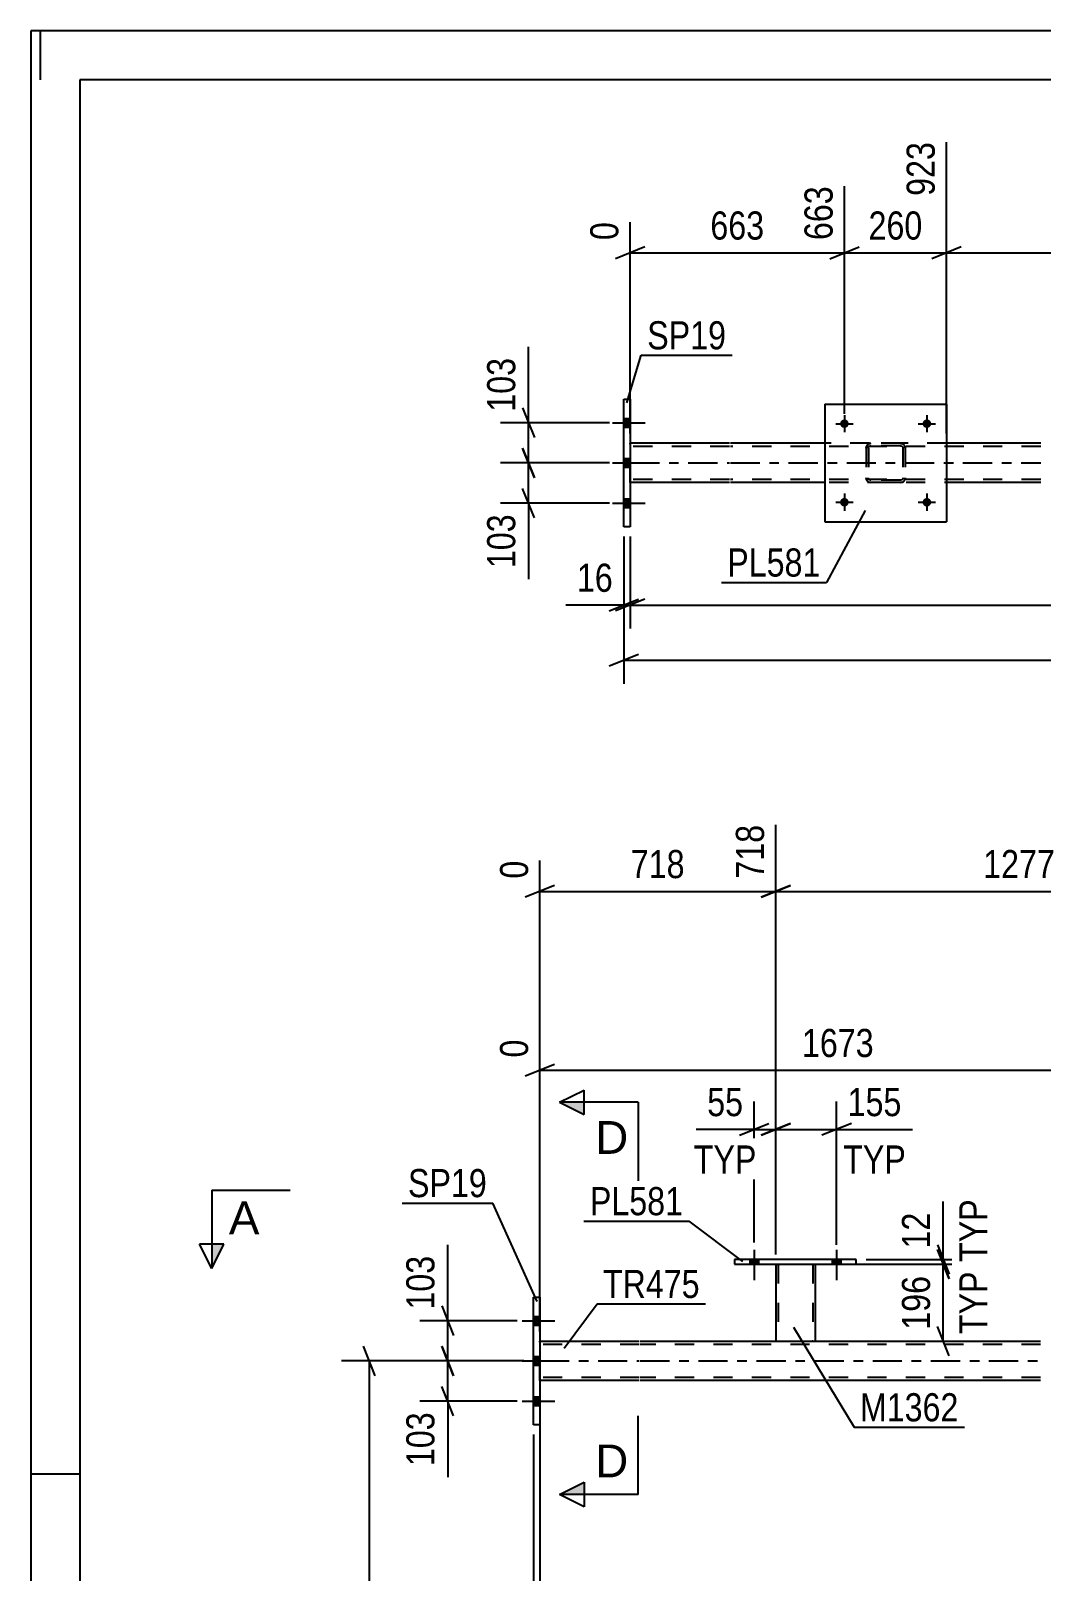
# Model space of a CAD drawing. Header units: millimetres. Extents: x 0 to 841, y 0 to 594.
# Drawn here: x 0 to 102.9, y 437.1 to 594 of the extents above; entities that cross this region are included whole.
import ezdxf

# ---------------------------------------------------------------- set-up
doc = ezdxf.new("R2010")
doc.units = ezdxf.units.MM
doc.linetypes.add('DXK_LINE_DOT2', pattern=[3.9198, 1.9599, -1.9599])
doc.linetypes.add('DXK_LINE_DOT3', pattern=[5.9187, 2.979, -0.9799, 0.9799, -0.9799])
doc.styles.add('Arial', font='ARIAL.TTF', dxfattribs={"height": 0.2})
doc.styles.add('Arial Narrow', font='ARIALN.TTF', dxfattribs={"height": 0.2})

# ---------------------------------------------------------------- blocks, each defined once
blk = doc.blocks.new('Unknown-814735532-1133')
at = {"color": 5, "linetype": 'Continuous'}
for p, q in [((841, 594), (0, 594)), ((0, 594), (0, 0)), ((1, 589), (1, 594)), ((836, 589), (5, 589)), ((5, 589), (5, 5)), ((5, 447), (0, 447))]:
    blk.add_line(p, q, dxfattribs=at)
blk = doc.blocks.new('Bolt-814735532-5136 - 5134')
at = {"linetype": 'Continuous'}
for points in [[(83.29, 553.99, -1), (82.41, 553.99, -1)], [(91.69, 553.99, -1), (90.81, 553.99, -1)]]:
    blk.add_hatch(color=1, dxfattribs=at).paths.add_polyline_path(points)
at = {"color": 1, "linetype": 'Continuous'}
for p, q in [((81.97, 553.99), (83.73, 553.99)), ((82.85, 554.87), (82.85, 553.11)), ((90.37, 553.99), (92.13, 553.99)), ((91.25, 554.87), (91.25, 553.11))]:
    blk.add_line(p, q, dxfattribs=at)
blk = doc.blocks.new('Bolt-814735532-5137 - 5134')
at = {"linetype": 'Continuous'}
for points in [[(83.29, 545.99, -1), (82.41, 545.99, -1)], [(91.69, 545.99, -1), (90.81, 545.99, -1)]]:
    blk.add_hatch(color=1, dxfattribs=at).paths.add_polyline_path(points)
at = {"color": 1, "linetype": 'Continuous'}
for p, q in [((81.97, 545.99), (83.73, 545.99)), ((82.85, 546.87), (82.85, 545.11)), ((90.37, 545.99), (92.13, 545.99)), ((91.25, 546.87), (91.25, 545.11))]:
    blk.add_line(p, q, dxfattribs=at)
blk = doc.blocks.new('Part-814735532-5168 - 5134')
at = {"color": 2, "linetype": 'Continuous'}
for p, q in [((80.85, 555.99), (80.85, 543.99)), ((80.85, 555.99), (93.25, 555.99)), ((93.25, 555.99), (93.25, 543.99)), ((80.85, 543.99), (93.25, 543.99))]:
    blk.add_line(p, q, dxfattribs=at)
blk = doc.blocks.new('Part-814735532-5169 - 5134')
at = {"color": 7, "linetype": 'DXK_LINE_DOT2'}
for p, q in [((85.05, 551.51), (85.09, 551.69)), ((85.09, 551.69), (85.05, 551.51)), ((85.05, 551.51), (85.05, 548.47)), ((85.29, 551.51), (85.31, 551.6)), ((85.29, 551.51), (85.29, 548.47)), ((85.31, 551.6), (85.36, 551.68)), ((85.35, 551.95), (85.53, 551.99)), ((85.53, 551.99), (85.35, 551.95)), ((85.36, 551.68), (85.44, 551.73)), ((85.44, 551.73), (85.53, 551.75)), ((88.57, 551.99), (85.53, 551.99)), ((88.57, 551.75), (85.53, 551.75)), ((88.57, 551.99), (88.76, 551.95)), ((88.76, 551.95), (88.57, 551.99)), ((88.57, 551.75), (88.66, 551.73)), ((88.66, 551.73), (88.74, 551.68)), ((88.74, 551.68), (88.79, 551.6)), ((88.79, 551.6), (88.81, 551.51)), ((88.81, 551.51), (88.81, 548.47)), ((89.02, 551.69), (89.05, 551.51)), ((89.05, 551.51), (89.02, 551.69)), ((89.05, 551.51), (89.05, 548.47)), ((85.09, 548.28), (85.05, 548.47)), ((85.05, 548.47), (85.09, 548.28)), ((85.31, 548.37), (85.29, 548.47)), ((85.36, 548.3), (85.31, 548.37)), ((85.53, 547.99), (85.35, 548.02)), ((85.35, 548.02), (85.53, 547.99)), ((85.44, 548.24), (85.36, 548.3)), ((85.53, 548.23), (85.44, 548.24)), ((88.57, 548.23), (85.53, 548.23)), ((88.57, 547.99), (85.53, 547.99)), ((88.66, 548.24), (88.57, 548.23)), ((88.76, 548.02), (88.57, 547.99)), ((88.57, 547.99), (88.76, 548.02)), ((88.74, 548.3), (88.66, 548.24)), ((88.79, 548.37), (88.74, 548.3)), ((88.81, 548.47), (88.79, 548.37)), ((89.05, 548.47), (89.02, 548.28)), ((89.02, 548.28), (89.05, 548.47))]:
    blk.add_line(p, q, dxfattribs=at)
at = {"color": 7, "linetype": 'DXK_LINE_DOT3'}
blk.add_line((87.05, 549.99), (87.05, 549.99), dxfattribs=at)
at = {"color": 7, "linetype": 'DXK_LINE_DOT2'}
for centre, start, end in [((85.53, 551.51), 112.5, 157.5), ((85.53, 551.51), 112.5, 157.5), ((88.57, 551.51), 22.5, 67.5), ((88.57, 551.51), 22.5, 67.5), ((85.53, 548.47), 202.5, 247.5), ((85.53, 548.47), 202.5, 247.5), ((88.57, 548.47), 292.5, 337.5), ((88.57, 548.47), 292.5, 337.5)]:
    blk.add_arc(centre, 0.48, start, end, dxfattribs=at)
blk = doc.blocks.new('Part-814735532-5280 - 5134')
at = {"color": 2, "linetype": 'Continuous'}
for p, q in [((60.39, 556.49), (61.03, 556.49)), ((60.39, 543.49), (60.39, 556.49)), ((61.03, 556.49), (61.03, 543.49)), ((61.03, 543.49), (60.39, 543.49))]:
    blk.add_line(p, q, dxfattribs=at)
blk = doc.blocks.new('Bolt-814735532-5329 - 5134')
at = {"linetype": 'Continuous'}
for points in [[(61.03, 553.65), (61.03, 554.53), (60.39, 554.53), (60.39, 553.65)], [(61.03, 553.65), (61.03, 554.53), (60.39, 554.53), (60.39, 553.65)], [(61.03, 553.65), (61.03, 554.53), (60.39, 554.53), (60.39, 553.65)], [(61.03, 549.55), (61.03, 550.43), (60.39, 550.43), (60.39, 549.55)], [(61.03, 549.55), (61.03, 550.43), (60.39, 550.43), (60.39, 549.55)], [(61.03, 545.45), (61.03, 546.33), (60.39, 546.33), (60.39, 545.45)], [(61.03, 545.45), (61.03, 546.33), (60.39, 546.33), (60.39, 545.45)], [(61.03, 545.45), (61.03, 546.33), (60.39, 546.33), (60.39, 545.45)]]:
    blk.add_hatch(color=1, dxfattribs=at).paths.add_polyline_path(points)
at = {"color": 1, "linetype": 'Continuous'}
for p, q in [((59.23, 554.09), (62.55, 554.09)), ((59.23, 554.09), (62.55, 554.09)), ((59.23, 554.09), (62.55, 554.09)), ((60.39, 554.53), (61.03, 554.53)), ((60.39, 554.53), (61.03, 554.53)), ((60.39, 554.53), (61.03, 554.53)), ((60.39, 553.65), (61.03, 553.65)), ((60.39, 553.65), (61.03, 553.65)), ((60.39, 553.65), (61.03, 553.65)), ((59.23, 549.99), (62.55, 549.99)), ((59.23, 549.99), (62.55, 549.99)), ((60.39, 550.43), (61.03, 550.43)), ((60.39, 550.43), (61.03, 550.43)), ((60.39, 549.55), (61.03, 549.55)), ((60.39, 549.55), (61.03, 549.55)), ((60.39, 546.33), (61.03, 546.33)), ((60.39, 546.33), (61.03, 546.33)), ((60.39, 546.33), (61.03, 546.33)), ((59.23, 545.89), (62.55, 545.89)), ((59.23, 545.89), (62.55, 545.89)), ((59.23, 545.89), (62.55, 545.89)), ((60.39, 545.45), (61.03, 545.45)), ((60.39, 545.45), (61.03, 545.45)), ((60.39, 545.45), (61.03, 545.45))]:
    blk.add_line(p, q, dxfattribs=at)
blk = doc.blocks.new('Part-814735532-5334 - 5134')
at = {"color": 2, "linetype": 'Continuous'}
for p, q in [((71.15, 551.99), (61.03, 551.99)), ((80.85, 551.99), (71.25, 551.99)), ((102.85, 551.99), (93.25, 551.99)), ((71.15, 547.99), (61.03, 547.99)), ((80.85, 547.99), (71.25, 547.99)), ((102.85, 547.99), (93.25, 547.99))]:
    blk.add_line(p, q, dxfattribs=at)
at = {"color": 7, "linetype": 'DXK_LINE_DOT2'}
for p, q in [((61.03, 547.99), (61.03, 551.99)), ((71.15, 551.67), (61.03, 551.67)), ((102.85, 551.67), (71.25, 551.67)), ((93.25, 551.99), (80.85, 551.99)), ((71.15, 548.31), (61.03, 548.31)), ((102.85, 548.31), (71.25, 548.31)), ((102.85, 547.99), (80.85, 547.99))]:
    blk.add_line(p, q, dxfattribs=at)
at = {"color": 7, "linetype": 'DXK_LINE_DOT3'}
for p, q in [((61.03, 549.99), (71.15, 549.99)), ((71.25, 549.99), (102.85, 549.99))]:
    blk.add_line(p, q, dxfattribs=at)
blk = doc.blocks.new('Bolt-814735532-3301 - 3299')
at = {"linetype": 'Continuous'}
for points in [[(73.22, 468.39), (74.1, 468.39), (74.1, 468.87), (73.22, 468.87)], [(81.62, 468.39), (82.5, 468.39), (82.5, 468.87), (81.62, 468.87)]]:
    blk.add_hatch(color=1, dxfattribs=at).paths.add_polyline_path(points)
at = {"color": 1, "linetype": 'Continuous'}
for p, q in [((73.66, 469.87), (73.66, 466.75)), ((82.06, 469.87), (82.06, 466.75)), ((73.22, 468.87), (73.22, 468.39)), ((74.1, 468.87), (74.1, 468.39)), ((81.62, 468.87), (81.62, 468.39)), ((82.5, 468.87), (82.5, 468.39))]:
    blk.add_line(p, q, dxfattribs=at)
blk = doc.blocks.new('Part-814735532-3358 - 3299')
at = {"color": 2, "linetype": 'Continuous'}
for p, q in [((75.86, 468.39), (75.86, 460.55)), ((79.86, 468.39), (79.86, 460.55)), ((75.86, 460.55), (79.86, 460.55))]:
    blk.add_line(p, q, dxfattribs=at)
at = {"color": 7, "linetype": 'DXK_LINE_DOT2'}
for p, q in [((75.86, 468.39), (79.86, 468.39)), ((75.86, 468.39), (75.86, 468.39)), ((75.86, 468.39), (75.86, 468.39)), ((76.1, 468.39), (76.1, 460.55)), ((79.62, 468.39), (79.62, 460.55)), ((79.86, 468.39), (79.86, 468.39)), ((79.86, 468.39), (79.86, 468.39)), ((79.6, 460.55), (79.56, 460.55)), ((79.56, 460.55), (79.6, 460.55)), ((79.62, 460.55), (79.6, 460.55)), ((79.6, 460.55), (79.62, 460.55))]:
    blk.add_line(p, q, dxfattribs=at)
blk = doc.blocks.new('Bolt-814735532-3302 - 3299')
at = {"linetype": 'Continuous'}
for points in [[(73.22, 468.39), (74.1, 468.39), (74.1, 468.87), (73.22, 468.87)], [(81.62, 468.39), (82.5, 468.39), (82.5, 468.87), (81.62, 468.87)]]:
    blk.add_hatch(color=1, dxfattribs=at).paths.add_polyline_path(points)
at = {"color": 1, "linetype": 'Continuous'}
for p, q in [((73.66, 469.87), (73.66, 466.75)), ((82.06, 469.87), (82.06, 466.75)), ((73.22, 468.87), (73.22, 468.39)), ((74.1, 468.87), (74.1, 468.39)), ((81.62, 468.87), (81.62, 468.39)), ((82.5, 468.87), (82.5, 468.39))]:
    blk.add_line(p, q, dxfattribs=at)
blk = doc.blocks.new('Part-814735532-3343 - 3299')
at = {"color": 2, "linetype": 'Continuous'}
for p, q in [((71.66, 468.87), (71.66, 468.39)), ((84.06, 468.87), (71.66, 468.87)), ((71.66, 468.39), (84.06, 468.39)), ((84.06, 468.39), (84.06, 468.87))]:
    blk.add_line(p, q, dxfattribs=at)
blk = doc.blocks.new('Part-814735532-3633 - 3299')
at = {"color": 2, "linetype": 'Continuous'}
for p, q in [((51.84, 460.54), (61.96, 460.54)), ((62.06, 460.54), (102.83, 460.54)), ((61.96, 456.54), (51.84, 456.54)), ((102.83, 456.54), (62.06, 456.54))]:
    blk.add_line(p, q, dxfattribs=at)
at = {"color": 7, "linetype": 'DXK_LINE_DOT2'}
for p, q in [((51.84, 456.54), (51.84, 460.54)), ((61.96, 460.22), (51.84, 460.22)), ((102.83, 460.22), (62.06, 460.22)), ((61.96, 456.86), (51.84, 456.86)), ((102.83, 456.86), (62.06, 456.86))]:
    blk.add_line(p, q, dxfattribs=at)
at = {"color": 7, "linetype": 'DXK_LINE_DOT3'}
for p, q in [((51.84, 458.54), (61.96, 458.54)), ((62.06, 458.54), (102.83, 458.54))]:
    blk.add_line(p, q, dxfattribs=at)
blk = doc.blocks.new('Bolt-814735532-3528 - 3299')
at = {"linetype": 'Continuous'}
for points in [[(51.84, 462.2), (51.84, 463.08), (51.2, 463.08), (51.2, 462.2)], [(51.84, 462.2), (51.84, 463.08), (51.2, 463.08), (51.2, 462.2)], [(51.84, 462.2), (51.84, 463.08), (51.2, 463.08), (51.2, 462.2)], [(51.84, 458.1), (51.84, 458.98), (51.2, 458.98), (51.2, 458.1)], [(51.84, 458.1), (51.84, 458.98), (51.2, 458.98), (51.2, 458.1)], [(51.84, 454), (51.84, 454.88), (51.2, 454.88), (51.2, 454)], [(51.84, 454), (51.84, 454.88), (51.2, 454.88), (51.2, 454)], [(51.84, 454), (51.84, 454.88), (51.2, 454.88), (51.2, 454)]]:
    blk.add_hatch(color=1, dxfattribs=at).paths.add_polyline_path(points)
at = {"color": 1, "linetype": 'Continuous'}
for p, q in [((51.2, 463.08), (51.84, 463.08)), ((51.2, 463.08), (51.84, 463.08)), ((51.2, 463.08), (51.84, 463.08)), ((50.04, 462.64), (53.36, 462.64)), ((50.04, 462.64), (53.36, 462.64)), ((50.04, 462.64), (53.36, 462.64)), ((51.2, 462.2), (51.84, 462.2)), ((51.2, 462.2), (51.84, 462.2)), ((51.2, 462.2), (51.84, 462.2)), ((50.04, 458.54), (53.36, 458.54)), ((50.04, 458.54), (53.36, 458.54)), ((51.2, 458.98), (51.84, 458.98)), ((51.2, 458.98), (51.84, 458.98)), ((51.2, 458.1), (51.84, 458.1)), ((51.2, 458.1), (51.84, 458.1)), ((50.04, 454.44), (53.36, 454.44)), ((50.04, 454.44), (53.36, 454.44)), ((50.04, 454.44), (53.36, 454.44)), ((51.2, 454.88), (51.84, 454.88)), ((51.2, 454.88), (51.84, 454.88)), ((51.2, 454.88), (51.84, 454.88)), ((51.2, 454), (51.84, 454)), ((51.2, 454), (51.84, 454)), ((51.2, 454), (51.84, 454))]:
    blk.add_line(p, q, dxfattribs=at)
blk = doc.blocks.new('Part-814735532-3770 - 3299')
at = {"color": 2, "linetype": 'Continuous'}
for p, q in [((51.2, 452.04), (51.2, 465.04)), ((51.2, 465.04), (51.84, 465.04)), ((51.84, 465.04), (51.84, 452.04)), ((51.84, 452.04), (51.2, 452.04))]:
    blk.add_line(p, q, dxfattribs=at)
blk = doc.blocks.new('StraightDimension-814735532-8948 - 5134')
at = {"color": 7, "linetype": 'Continuous'}
for p, q in [((61.03, 542.49), (61.03, 533.12)), ((62.53, 536.12), (59.53, 534.92)), ((61.03, 535.52), (767.13, 535.52))]:
    blk.add_line(p, q, dxfattribs=at)
blk = doc.blocks.new('StraightDimension-814735532-8949 - 5134')
at = {"color": 7, "linetype": 'Continuous'}
for p, q in [((60.39, 542.49), (60.39, 533.12)), ((61.03, 542.49), (61.03, 533.12)), ((58.89, 534.92), (61.89, 536.12)), ((62.53, 536.12), (59.53, 534.92)), ((60.39, 535.52), (61.03, 535.52))]:
    blk.add_line(p, q, dxfattribs=at)
at = {"color": 0}
blk.add_wipeout([(59.87, 536.27), (59.87, 540.47), (55.01, 540.47), (55.01, 536.27)], dxfattribs=at)
at = {"color": 7, "linetype": 'Continuous'}
blk.add_line((60.39, 535.52), (54.49, 535.52), dxfattribs=at)
blk.add_line((60.39, 535.52), (54.49, 535.52), dxfattribs=at)
at = {"color": 3, "style": 'Arial Narrow'}
blk.add_text('16', height=2.863, dxfattribs=at).set_placement((55.61, 536.87))
blk = doc.blocks.new('StraightDimension-814735532-5407 - 5134')
at = {"color": 7, "linetype": 'Continuous'}
for p, q in [((50.08, 555.59), (51.28, 552.59)), ((58.94, 554.09), (47.83, 554.09)), ((50.68, 549.99), (50.68, 554.09)), ((51.28, 548.49), (50.08, 551.49)), ((58.94, 549.99), (47.83, 549.99))]:
    blk.add_line(p, q, dxfattribs=at)
at = {"color": 0}
blk.add_wipeout([(49.93, 561.29), (45.73, 561.29), (45.73, 554.61), (49.93, 554.61)], dxfattribs=at)
at = {"color": 7, "linetype": 'Continuous'}
blk.add_line((50.68, 554.09), (50.68, 561.82), dxfattribs=at)
blk.add_line((50.68, 554.09), (50.68, 561.82), dxfattribs=at)
at = {"color": 3, "style": 'Arial Narrow'}
blk.add_text('103', height=2.863, rotation=90.0002, dxfattribs=at).set_placement((49.33, 555.21))
blk = doc.blocks.new('StraightDimension-814735532-5417 - 5134')
at = {"color": 7, "linetype": 'Continuous'}
for p, q in [((50.08, 551.49), (51.28, 548.49)), ((58.94, 549.99), (47.83, 549.99)), ((50.68, 545.89), (50.68, 549.99)), ((51.28, 544.39), (50.08, 547.39)), ((58.94, 545.89), (47.83, 545.89))]:
    blk.add_line(p, q, dxfattribs=at)
at = {"color": 0}
blk.add_wipeout([(49.93, 545.36), (45.73, 545.36), (45.73, 538.68), (49.93, 538.68)], dxfattribs=at)
at = {"color": 7, "linetype": 'Continuous'}
blk.add_line((50.68, 545.89), (50.68, 538.15), dxfattribs=at)
blk.add_line((50.68, 545.89), (50.68, 538.15), dxfattribs=at)
at = {"color": 3, "style": 'Arial Narrow'}
blk.add_text('103', height=2.863, rotation=90.0002, dxfattribs=at).set_placement((49.33, 539.28))
blk = doc.blocks.new('StraightDimension-814735532-9622 - 5134')
at = {"color": 7, "linetype": 'Continuous'}
for p, q in [((93.25, 552.99), (93.25, 582.67)), ((123.23, 554.99), (123.23, 580)), ((94.75, 571.99), (91.75, 570.79)), ((93.25, 571.39), (123.23, 571.39)), ((121.73, 570.79), (124.73, 571.99))]:
    blk.add_line(p, q, dxfattribs=at)
at = {"color": 0, "linetype": 'Continuous'}
blk.add_wipeout([(122.63, 580.6), (118.43, 580.6), (118.43, 572.09), (122.63, 572.09)], dxfattribs=at)
at = {"color": 0}
blk.add_wipeout([(112.5, 572.14), (112.5, 576.34), (103.99, 576.34), (103.99, 572.14)], dxfattribs=at)
at = {"color": 3, "linetype": 'Continuous', "style": 'Arial Narrow'}
blk.add_text('1940', height=2.863, rotation=90.0002, dxfattribs=at).set_placement((122.03, 572.69))
at = {"color": 3, "style": 'Arial Narrow'}
blk.add_text('1017', height=2.863, dxfattribs=at).set_placement((104.59, 572.74))
blk = doc.blocks.new('StraightDimension-814735532-9623 - 5134')
at = {"color": 7, "linetype": 'Continuous'}
for p, q in [((93.25, 552.99), (93.25, 582.67)), ((82.85, 554.99), (82.85, 578.17)), ((81.35, 570.79), (84.35, 571.99)), ((82.85, 571.39), (93.25, 571.39)), ((94.75, 571.99), (91.75, 570.79))]:
    blk.add_line(p, q, dxfattribs=at)
at = {"color": 0}
blk.add_wipeout([(91.39, 572.14), (91.39, 576.34), (84.71, 576.34), (84.71, 572.14)], dxfattribs=at)
at = {"color": 3, "style": 'Arial Narrow'}
blk.add_text('260', height=2.863, dxfattribs=at).set_placement((85.31, 572.74))
at = {"color": 0, "linetype": 'Continuous'}
blk.add_wipeout([(92.65, 583.27), (88.45, 583.27), (88.45, 576.59), (92.65, 576.59)], dxfattribs=at)
at = {"color": 3, "linetype": 'Continuous', "style": 'Arial Narrow'}
blk.add_text('923', height=2.863, rotation=90.0002, dxfattribs=at).set_placement((92.05, 577.19))
blk = doc.blocks.new('StraightDimension-814735532-9624 - 5134')
at = {"color": 7, "linetype": 'Continuous'}
for p, q in [((82.85, 554.99), (82.85, 578.17)), ((61.03, 552.99), (61.03, 574.52)), ((62.53, 571.99), (59.53, 570.79)), ((61.03, 571.39), (82.85, 571.39)), ((81.35, 570.79), (84.35, 571.99))]:
    blk.add_line(p, q, dxfattribs=at)
at = {"color": 0, "linetype": 'Continuous'}
for points in [[(82.25, 578.77), (78.05, 578.77), (78.05, 572.09), (82.25, 572.09)], [(60.43, 575.12), (56.23, 575.12), (56.23, 572.09), (60.43, 572.09)]]:
    blk.add_wipeout(points, dxfattribs=at)
at = {"color": 0}
blk.add_wipeout([(75.28, 572.14), (75.28, 576.34), (68.6, 576.34), (68.6, 572.14)], dxfattribs=at)
at = {"color": 3, "linetype": 'Continuous', "style": 'Arial Narrow'}
for s, height, p in [('663', 2.863, (81.65, 572.69)), ('0', 2.86, (59.83, 572.69))]:
    blk.add_text(s, height=height, rotation=90.0002, dxfattribs=at).set_placement(p)
at = {"color": 3, "style": 'Arial Narrow'}
blk.add_text('663', height=2.863, dxfattribs=at).set_placement((69.2, 572.74))
blk = doc.blocks.new('StraightDimension-814735532-12171 - 5134')
at = {"color": 7, "linetype": 'Continuous'}
for p, q in [((60.39, 542.49), (60.39, 527.49)), ((61.89, 530.49), (58.89, 529.29)), ((60.39, 529.89), (767.77, 529.89))]:
    blk.add_line(p, q, dxfattribs=at)
blk = doc.blocks.new('StraightDimension-814735532-4593 - 3299')
at = {"color": 7, "linetype": 'Continuous'}
for p, q in [((112.53, 457.54), (112.53, 496.75)), ((51.84, 466.04), (51.84, 491.27)), ((53.34, 488.74), (50.34, 487.54)), ((51.84, 488.14), (112.53, 488.14)), ((111.03, 487.54), (114.03, 488.74))]:
    blk.add_line(p, q, dxfattribs=at)
at = {"color": 0, "linetype": 'Continuous'}
for points in [[(111.93, 497.35), (107.73, 497.35), (107.73, 488.84), (111.93, 488.84)], [(51.24, 491.87), (47.04, 491.87), (47.04, 488.84), (51.24, 488.84)]]:
    blk.add_wipeout(points, dxfattribs=at)
at = {"color": 0}
blk.add_wipeout([(86.44, 488.89), (86.44, 493.09), (77.93, 493.09), (77.93, 488.89)], dxfattribs=at)
at = {"color": 3, "linetype": 'Continuous', "style": 'Arial Narrow'}
for s, height, p in [('1673', 2.863, (111.33, 489.44)), ('0', 2.86, (50.64, 489.44))]:
    blk.add_text(s, height=height, rotation=90.0002, dxfattribs=at).set_placement(p)
at = {"color": 3, "style": 'Arial Narrow'}
blk.add_text('1673', height=2.863, dxfattribs=at).set_placement((78.53, 489.49))
blk = doc.blocks.new('StraightDimension-814735532-12209 - 3299')
at = {"color": 7, "linetype": 'Continuous'}
for p, q in [((75.86, 469.39), (75.86, 484.97)), ((82.06, 470.38), (82.06, 484.97)), ((74.36, 481.52), (77.36, 482.72)), ((75.86, 482.12), (82.06, 482.12)), ((83.56, 482.72), (80.56, 481.52))]:
    blk.add_line(p, q, dxfattribs=at)
at = {"color": 0}
blk.add_wipeout([(89.27, 482.87), (89.27, 487.07), (82.58, 487.07), (82.58, 482.87)], dxfattribs=at)
at = {"color": 0, "linetype": 'Continuous'}
blk.add_wipeout([(89.72, 477.02), (89.72, 481.22), (82.13, 481.22), (82.13, 477.02)], dxfattribs=at)
at = {"color": 7, "linetype": 'Continuous'}
blk.add_line((82.06, 482.12), (89.79, 482.12), dxfattribs=at)
blk.add_line((82.06, 482.12), (89.79, 482.12), dxfattribs=at)
at = {"color": 3, "style": 'Arial Narrow'}
blk.add_text('155', height=2.863, dxfattribs=at).set_placement((83.18, 483.47))
at = {"color": 3, "linetype": 'Continuous', "style": 'Arial Narrow'}
blk.add_text('TYP', height=2.863, dxfattribs=at).set_placement((82.73, 477.62))
blk = doc.blocks.new('StraightDimension-814735532-12210 - 3299')
at = {"color": 7, "linetype": 'Continuous'}
for p, q in [((73.66, 470.61), (73.66, 484.97)), ((75.86, 469.39), (75.86, 484.97)), ((72.16, 481.52), (75.16, 482.72)), ((73.66, 482.12), (75.86, 482.12)), ((77.36, 482.72), (74.36, 481.52))]:
    blk.add_line(p, q, dxfattribs=at)
at = {"color": 0}
blk.add_wipeout([(73.13, 482.87), (73.13, 487.07), (68.28, 487.07), (68.28, 482.87)], dxfattribs=at)
at = {"color": 0, "linetype": 'Continuous'}
blk.add_wipeout([(74.5, 477.02), (74.5, 481.22), (66.91, 481.22), (66.91, 477.02)], dxfattribs=at)
at = {"color": 7, "linetype": 'Continuous'}
blk.add_line((73.66, 482.12), (67.75, 482.12), dxfattribs=at)
blk.add_line((73.66, 482.12), (67.75, 482.12), dxfattribs=at)
at = {"color": 3, "style": 'Arial Narrow'}
blk.add_text('55', height=2.863, dxfattribs=at).set_placement((68.88, 483.47))
at = {"color": 3, "linetype": 'Continuous', "style": 'Arial Narrow'}
blk.add_text('TYP', height=2.863, dxfattribs=at).set_placement((67.51, 477.62))
blk = doc.blocks.new('StraightDimension-814735532-8026 - 3299')
at = {"color": 7, "linetype": 'Continuous'}
for p, q in [((125.41, 469.39), (125.41, 514.97)), ((75.86, 469.39), (75.86, 513.14)), ((77.36, 506.96), (74.36, 505.76)), ((123.91, 505.76), (126.91, 506.96)), ((75.86, 506.36), (125.41, 506.36))]:
    blk.add_line(p, q, dxfattribs=at)
at = {"color": 0, "linetype": 'Continuous'}
blk.add_wipeout([(124.81, 515.57), (120.61, 515.57), (120.61, 507.06), (124.81, 507.06)], dxfattribs=at)
at = {"color": 0}
blk.add_wipeout([(104.89, 507.11), (104.89, 511.31), (96.38, 511.31), (96.38, 507.11)], dxfattribs=at)
at = {"color": 3, "linetype": 'Continuous', "style": 'Arial Narrow'}
blk.add_text('1995', height=2.863, rotation=90.0002, dxfattribs=at).set_placement((124.21, 507.66))
at = {"color": 3, "style": 'Arial Narrow'}
blk.add_text('1277', height=2.863, dxfattribs=at).set_placement((96.98, 507.71))
blk = doc.blocks.new('StraightDimension-814735532-3974 - 3299')
at = {"color": 7, "linetype": 'Continuous'}
for p, q in [((41.85, 460.04), (43.05, 457.04)), ((49.53, 458.54), (39.6, 458.54)), ((42.45, 454.44), (42.45, 458.54)), ((43.05, 452.94), (41.85, 455.94)), ((49.53, 454.44), (39.6, 454.44))]:
    blk.add_line(p, q, dxfattribs=at)
at = {"color": 0}
blk.add_wipeout([(41.7, 453.92), (37.5, 453.92), (37.5, 447.23), (41.7, 447.23)], dxfattribs=at)
at = {"color": 7, "linetype": 'Continuous'}
blk.add_line((42.45, 454.44), (42.45, 446.71), dxfattribs=at)
blk.add_line((42.45, 454.44), (42.45, 446.71), dxfattribs=at)
at = {"color": 3, "style": 'Arial Narrow'}
blk.add_text('103', height=2.863, rotation=90.0002, dxfattribs=at).set_placement((41.1, 447.83))
blk = doc.blocks.new('StraightDimension-814735532-3984 - 3299')
at = {"color": 7, "linetype": 'Continuous'}
for p, q in [((41.85, 464.14), (43.05, 461.14)), ((49.53, 462.64), (39.6, 462.64)), ((42.45, 458.54), (42.45, 462.64)), ((43.05, 457.04), (41.85, 460.04)), ((49.53, 458.54), (39.6, 458.54))]:
    blk.add_line(p, q, dxfattribs=at)
at = {"color": 0}
blk.add_wipeout([(41.7, 469.85), (37.5, 469.85), (37.5, 463.17), (41.7, 463.17)], dxfattribs=at)
at = {"color": 7, "linetype": 'Continuous'}
blk.add_line((42.45, 462.64), (42.45, 470.38), dxfattribs=at)
blk.add_line((42.45, 462.64), (42.45, 470.38), dxfattribs=at)
at = {"color": 3, "style": 'Arial Narrow'}
blk.add_text('103', height=2.863, rotation=90.0002, dxfattribs=at).set_placement((41.1, 463.77))
blk = doc.blocks.new('StraightDimension-814735532-4179 - 3299')
at = {"color": 7, "linetype": 'Continuous'}
for p, q in [((92.32, 469.89), (93.52, 466.89)), ((80.86, 468.39), (95.32, 468.39)), ((92.92, 460.55), (92.92, 468.39)), ((93.52, 459.05), (92.32, 462.05)), ((80.86, 460.55), (95.32, 460.55))]:
    blk.add_line(p, q, dxfattribs=at)
at = {"color": 0}
blk.add_wipeout([(92.17, 467.81), (87.97, 467.81), (87.97, 461.12), (92.17, 461.12)], dxfattribs=at)
at = {"color": 0, "linetype": 'Continuous'}
blk.add_wipeout([(98.02, 468.26), (93.82, 468.26), (93.82, 460.67), (98.02, 460.67)], dxfattribs=at)
at = {"color": 3, "style": 'Arial Narrow'}
blk.add_text('196', height=2.863, rotation=90.0002, dxfattribs=at).set_placement((91.57, 461.72))
at = {"color": 3, "linetype": 'Continuous', "style": 'Arial Narrow'}
blk.add_text('TYP', height=2.863, rotation=90.0002, dxfattribs=at).set_placement((97.42, 461.27))
blk = doc.blocks.new('StraightDimension-814735532-4189 - 3299')
at = {"color": 7, "linetype": 'Continuous'}
for p, q in [((92.32, 470.37), (93.52, 467.37)), ((93.52, 466.89), (92.32, 469.89)), ((80.86, 468.39), (95.32, 468.39)), ((85.06, 468.87), (95.32, 468.87)), ((92.92, 468.39), (92.92, 468.87))]:
    blk.add_line(p, q, dxfattribs=at)
at = {"color": 0, "linetype": 'Continuous'}
blk.add_wipeout([(98.02, 475.61), (93.82, 475.61), (93.82, 468.02), (98.02, 468.02)], dxfattribs=at)
at = {"color": 0}
blk.add_wipeout([(92.17, 474.25), (87.97, 474.25), (87.97, 469.39), (92.17, 469.39)], dxfattribs=at)
at = {"color": 7, "linetype": 'Continuous'}
blk.add_line((92.92, 468.87), (92.92, 474.77), dxfattribs=at)
blk.add_line((92.92, 468.87), (92.92, 474.77), dxfattribs=at)
at = {"color": 3, "linetype": 'Continuous', "style": 'Arial Narrow'}
blk.add_text('TYP', height=2.863, rotation=90.0002, dxfattribs=at).set_placement((97.42, 468.62))
at = {"color": 3, "style": 'Arial Narrow'}
blk.add_text('12', height=2.863, rotation=90.0002, dxfattribs=at).set_placement((91.57, 469.99))
blk = doc.blocks.new('StraightDimension-814735532-4213 - 3299')
at = {"color": 7, "linetype": 'Continuous'}
for p, q in [((51.84, 455.54), (51.84, 396.92)), ((92.71, 336.32), (92.71, 402.17)), ((53.34, 399.92), (50.34, 398.72)), ((51.84, 399.32), (92.71, 399.32)), ((91.21, 398.72), (94.21, 399.92))]:
    blk.add_line(p, q, dxfattribs=at)
at = {"color": 0}
blk.add_wipeout([(76.53, 400.07), (76.53, 404.27), (68.02, 404.27), (68.02, 400.07)], dxfattribs=at)
at = {"color": 3, "style": 'Arial Narrow'}
blk.add_text('1139', height=2.863, dxfattribs=at).set_placement((68.62, 400.67))
blk = doc.blocks.new('StraightDimension-814735532-4637 - 3299')
at = {"color": 7, "linetype": 'Continuous'}
blk.add_line((51.2, 451.04), (51.2, 297.19), dxfattribs=at)
blk = doc.blocks.new('StraightDimension-814735532-8027 - 3299')
at = {"color": 7, "linetype": 'Continuous'}
for p, q in [((75.86, 469.39), (75.86, 513.14)), ((51.84, 461.54), (51.84, 509.49)), ((53.34, 506.96), (50.34, 505.76)), ((74.36, 505.76), (77.36, 506.96)), ((51.84, 506.36), (75.86, 506.36))]:
    blk.add_line(p, q, dxfattribs=at)
at = {"color": 0, "linetype": 'Continuous'}
for points in [[(75.26, 513.74), (71.06, 513.74), (71.06, 507.06), (75.26, 507.06)], [(51.24, 510.09), (47.04, 510.09), (47.04, 507.06), (51.24, 507.06)]]:
    blk.add_wipeout(points, dxfattribs=at)
at = {"color": 0}
blk.add_wipeout([(67.19, 507.11), (67.19, 511.31), (60.5, 511.31), (60.5, 507.11)], dxfattribs=at)
at = {"color": 3, "linetype": 'Continuous', "style": 'Arial Narrow'}
for s, height, p in [('718', 2.863, (74.66, 507.66)), ('0', 2.86, (50.64, 507.66))]:
    blk.add_text(s, height=height, rotation=90.0002, dxfattribs=at).set_placement(p)
at = {"color": 3, "style": 'Arial Narrow'}
blk.add_text('718', height=2.863, dxfattribs=at).set_placement((61.1, 507.71))
blk = doc.blocks.new('StraightDimension-814735532-5030 - 3299')
at = {"color": 7, "linetype": 'Continuous'}
for p, q in [((35.08, 457.04), (33.88, 460.04)), ((50.2, 458.54), (31.63, 458.54)), ((34.48, 332.68), (34.48, 458.54)), ((33.88, 334.18), (35.08, 331.18)), ((91.07, 332.68), (31.63, 332.68))]:
    blk.add_line(p, q, dxfattribs=at)
at = {"color": 0}
blk.add_wipeout([(33.73, 399.87), (29.53, 399.87), (29.53, 391.36), (33.73, 391.36)], dxfattribs=at)
at = {"color": 3, "style": 'Arial Narrow'}
blk.add_text('3147', height=2.863, rotation=90.0002, dxfattribs=at).set_placement((33.13, 391.96))
blk = doc.blocks.new('Mark-814735532-5164 - 5134')
at = {"color": 0}
blk.add_wipeout([(80.42, 538.42), (80.42, 541.42), (70.92, 541.42), (70.92, 538.42)], dxfattribs=at)
blk.add_wipeout([(80.42, 538.42), (80.42, 541.42), (70.92, 541.42), (70.92, 538.42)], dxfattribs=at)
at = {"color": 30, "linetype": 'Continuous'}
for p in [(84.95, 545.15), (70.32, 537.82)]:
    blk.add_line(p, (81.02, 537.82), dxfattribs=at)
at = {"color": 3, "style": 'Arial Narrow'}
blk.add_text('PL581', height=2.863, dxfattribs=at).set_placement((70.92, 538.42))
blk = doc.blocks.new('Mark-814735532-5276 - 5134')
at = {"color": 0}
blk.add_wipeout([(70.81, 561.56), (70.81, 564.56), (62.77, 564.56), (62.77, 561.56)], dxfattribs=at)
blk.add_wipeout([(70.81, 561.56), (70.81, 564.56), (62.77, 564.56), (62.77, 561.56)], dxfattribs=at)
at = {"color": 30, "linetype": 'Continuous'}
for p, q in [((60.71, 556.13), (62.17, 560.96)), ((62.17, 560.96), (71.41, 560.96))]:
    blk.add_line(p, q, dxfattribs=at)
at = {"color": 3, "style": 'Arial Narrow'}
blk.add_text('SP19', height=2.863, dxfattribs=at).set_placement((62.77, 561.56))
blk = doc.blocks.new('Mark-814735532-3339 - 3299')
at = {"color": 0}
blk.add_wipeout([(66.43, 473.38), (66.43, 476.38), (56.93, 476.38), (56.93, 473.38)], dxfattribs=at)
blk.add_wipeout([(66.43, 473.38), (66.43, 476.38), (56.93, 476.38), (56.93, 473.38)], dxfattribs=at)
at = {"color": 30, "linetype": 'Continuous'}
for p in [(56.33, 472.78), (72.51, 468.67)]:
    blk.add_line(p, (67.03, 472.78), dxfattribs=at)
at = {"color": 3, "style": 'Arial Narrow'}
blk.add_text('PL581', height=2.863, dxfattribs=at).set_placement((56.93, 473.38))
blk = doc.blocks.new('Mark-814735532-3354 - 3299')
at = {"color": 0}
blk.add_wipeout([(94.48, 452.39), (94.48, 455.39), (84.43, 455.39), (84.43, 452.39)], dxfattribs=at)
blk.add_wipeout([(94.48, 452.39), (94.48, 455.39), (84.43, 455.39), (84.43, 452.39)], dxfattribs=at)
at = {"color": 30, "linetype": 'Continuous'}
for p, q in [((77.66, 461.99), (83.83, 451.79)), ((83.83, 451.79), (95.08, 451.79))]:
    blk.add_line(p, q, dxfattribs=at)
at = {"color": 3, "style": 'Arial Narrow'}
blk.add_text('M1362', height=2.863, dxfattribs=at).set_placement((84.43, 452.39))
blk = doc.blocks.new('Mark-814735532-3629 - 3299')
at = {"color": 0}
blk.add_wipeout([(68.12, 464.95), (68.12, 467.95), (58.26, 467.95), (58.26, 464.95)], dxfattribs=at)
blk.add_wipeout([(68.12, 464.95), (68.12, 467.95), (58.26, 467.95), (58.26, 464.95)], dxfattribs=at)
at = {"color": 30, "linetype": 'Continuous'}
for p, q in [((54.31, 459.84), (57.66, 464.35)), ((57.66, 464.35), (68.72, 464.35))]:
    blk.add_line(p, q, dxfattribs=at)
at = {"color": 3, "style": 'Arial Narrow'}
blk.add_text('TR475', height=2.863, dxfattribs=at).set_placement((58.26, 464.95))
blk = doc.blocks.new('SectionMark-814735532-5048 - 3299')
at = {"linetype": 'Continuous'}
blk.add_hatch(color=6, dxfattribs=at).paths.add_polyline_path([(18.42, 470.44), (19.67, 470.44), (18.42, 467.94)])
at = {"color": 6, "linetype": 'Continuous'}
for p, q in [((18.42, 475.94), (26.42, 475.94)), ((18.42, 475.94), (18.42, 467.94)), ((18.42, 467.94), (17.17, 470.44)), ((19.67, 470.44), (17.17, 470.44)), ((18.42, 467.94), (19.67, 470.44))]:
    blk.add_line(p, q, dxfattribs=at)
at = {"color": 0, "linetype": 'Continuous'}
blk.add_wipeout([(23.28, 471.44), (23.28, 474.94), (20.17, 474.94), (20.17, 471.44)], dxfattribs=at)
at = {"color": 3, "linetype": 'Continuous', "style": 'Arial'}
blk.add_text('A', height=3.34, dxfattribs=at).set_placement((20.17, 471.44))
blk = doc.blocks.new('SectionMark-814735532-5044 - 3299')
at = {"linetype": 'Continuous'}
for points in [[(56.34, 484.88), (56.34, 483.63), (53.84, 484.88)], [(56.34, 446.19), (56.34, 444.94), (53.84, 444.94)]]:
    blk.add_hatch(color=6, dxfattribs=at).paths.add_polyline_path(points)
at = {"color": 6, "linetype": 'Continuous'}
for p, q in [((53.84, 484.88), (56.34, 486.13)), ((61.84, 484.88), (53.84, 484.88)), ((53.84, 484.88), (56.34, 483.63)), ((56.34, 483.63), (56.34, 486.13)), ((61.84, 484.88), (61.84, 476.88)), ((61.84, 444.94), (61.84, 452.94)), ((53.84, 444.94), (56.34, 446.19)), ((56.34, 446.19), (56.34, 443.69)), ((61.84, 444.94), (53.84, 444.94)), ((56.34, 443.69), (53.84, 444.94))]:
    blk.add_line(p, q, dxfattribs=at)
at = {"color": 0, "linetype": 'Continuous'}
for points in [[(60.84, 479.63), (60.84, 483.13), (57.47, 483.13), (57.47, 479.63)], [(60.84, 446.69), (60.84, 450.19), (57.47, 450.19), (57.47, 446.69)]]:
    blk.add_wipeout(points, dxfattribs=at)
at = {"color": 3, "linetype": 'Continuous', "style": 'Arial'}
for p in [(57.47, 479.63), (57.47, 446.69)]:
    blk.add_text('D', height=3.34, dxfattribs=at).set_placement(p)
blk = doc.blocks.new('Mark-814735532-3766 - 3299')
at = {"color": 0}
blk.add_wipeout([(46.45, 475.22), (46.45, 478.22), (38.41, 478.22), (38.41, 475.22)], dxfattribs=at)
blk.add_wipeout([(46.45, 475.22), (46.45, 478.22), (38.41, 478.22), (38.41, 475.22)], dxfattribs=at)
at = {"color": 30, "linetype": 'Continuous'}
for p in [(37.81, 474.62), (51.56, 464.6)]:
    blk.add_line(p, (47.05, 474.62), dxfattribs=at)
at = {"color": 3, "style": 'Arial Narrow'}
blk.add_text('SP19', height=2.863, dxfattribs=at).set_placement((38.41, 475.22))

msp = doc.modelspace()

# ---------------------------------------------------------------- block references
for name in ['Unknown-814735532-1133', 'Part-814735532-5280 - 5134', 'Part-814735532-5168 - 5134', 'Bolt-814735532-5329 - 5134', 'Part-814735532-5334 - 5134', 'Bolt-814735532-5136 - 5134', 'Part-814735532-5169 - 5134', 'Bolt-814735532-5137 - 5134', 'Bolt-814735532-3301 - 3299', 'Bolt-814735532-3302 - 3299', 'Part-814735532-3343 - 3299', 'Part-814735532-3358 - 3299', 'Part-814735532-3770 - 3299', 'Bolt-814735532-3528 - 3299', 'Part-814735532-3633 - 3299']:
    msp.add_blockref(name, (0, 0))

# ---------------------------------------------------------------- next in the draw order: block references
for name in ['StraightDimension-814735532-9622 - 5134', 'StraightDimension-814735532-5407 - 5134', 'StraightDimension-814735532-8948 - 5134', 'StraightDimension-814735532-4593 - 3299', 'StraightDimension-814735532-4213 - 3299']:
    msp.add_blockref(name, (0, 0))

# ---------------------------------------------------------------- next in the draw order: block references
for name in ['StraightDimension-814735532-9623 - 5134', 'StraightDimension-814735532-8949 - 5134', 'StraightDimension-814735532-12209 - 3299', 'StraightDimension-814735532-3974 - 3299']:
    msp.add_blockref(name, (0, 0))

# ---------------------------------------------------------------- next in the draw order: block references
for name in ['StraightDimension-814735532-9624 - 5134', 'StraightDimension-814735532-5417 - 5134', 'StraightDimension-814735532-12210 - 3299', 'StraightDimension-814735532-3984 - 3299', 'StraightDimension-814735532-4637 - 3299']:
    msp.add_blockref(name, (0, 0))

# ---------------------------------------------------------------- next in the draw order: block references
for name in ['Mark-814735532-5276 - 5134', 'StraightDimension-814735532-12171 - 5134', 'StraightDimension-814735532-8026 - 3299']:
    msp.add_blockref(name, (0, 0))

# ---------------------------------------------------------------- next in the draw order: block references
for name in ['Mark-814735532-5164 - 5134', 'StraightDimension-814735532-8027 - 3299', 'StraightDimension-814735532-4179 - 3299']:
    msp.add_blockref(name, (0, 0))

# ---------------------------------------------------------------- next in the draw order: block references
for name in ['Mark-814735532-3339 - 3299', 'StraightDimension-814735532-4189 - 3299', 'StraightDimension-814735532-5030 - 3299']:
    msp.add_blockref(name, (0, 0))

# ---------------------------------------------------------------- next in the draw order: block references
for name in ['Mark-814735532-3629 - 3299', 'Mark-814735532-3354 - 3299']:
    msp.add_blockref(name, (0, 0))

# ---------------------------------------------------------------- next in the draw order: block references
msp.add_blockref('SectionMark-814735532-5048 - 3299', (0, 0))

# ---------------------------------------------------------------- next in the draw order: block references
for name in ['SectionMark-814735532-5044 - 3299', 'Mark-814735532-3766 - 3299']:
    msp.add_blockref(name, (0, 0))

doc.saveas('drawing.dxf')
